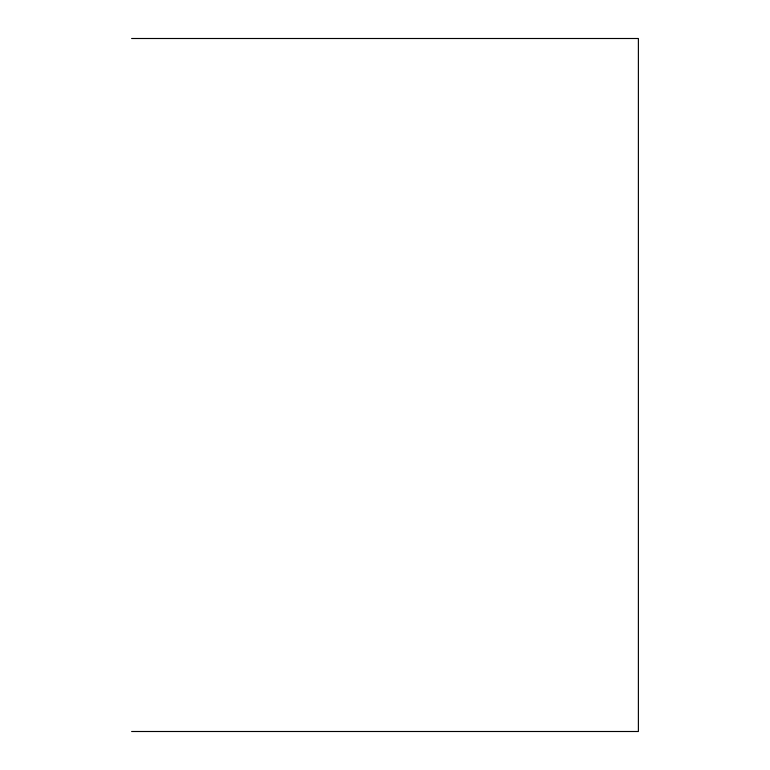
<?xml version="1.0" encoding="UTF-8"?>
<svg xmlns="http://www.w3.org/2000/svg" width="770" height="770" viewBox="0 0 770 770"><rect width="100%" height="100%" fill="white"/><g stroke="black" fill="none" stroke-linecap="round" stroke-linejoin="round"><path stroke-width="1.16" d="M131.612 38.5L638.388 38.5L638.388 731.5L131.612 731.5"/></g></svg>
